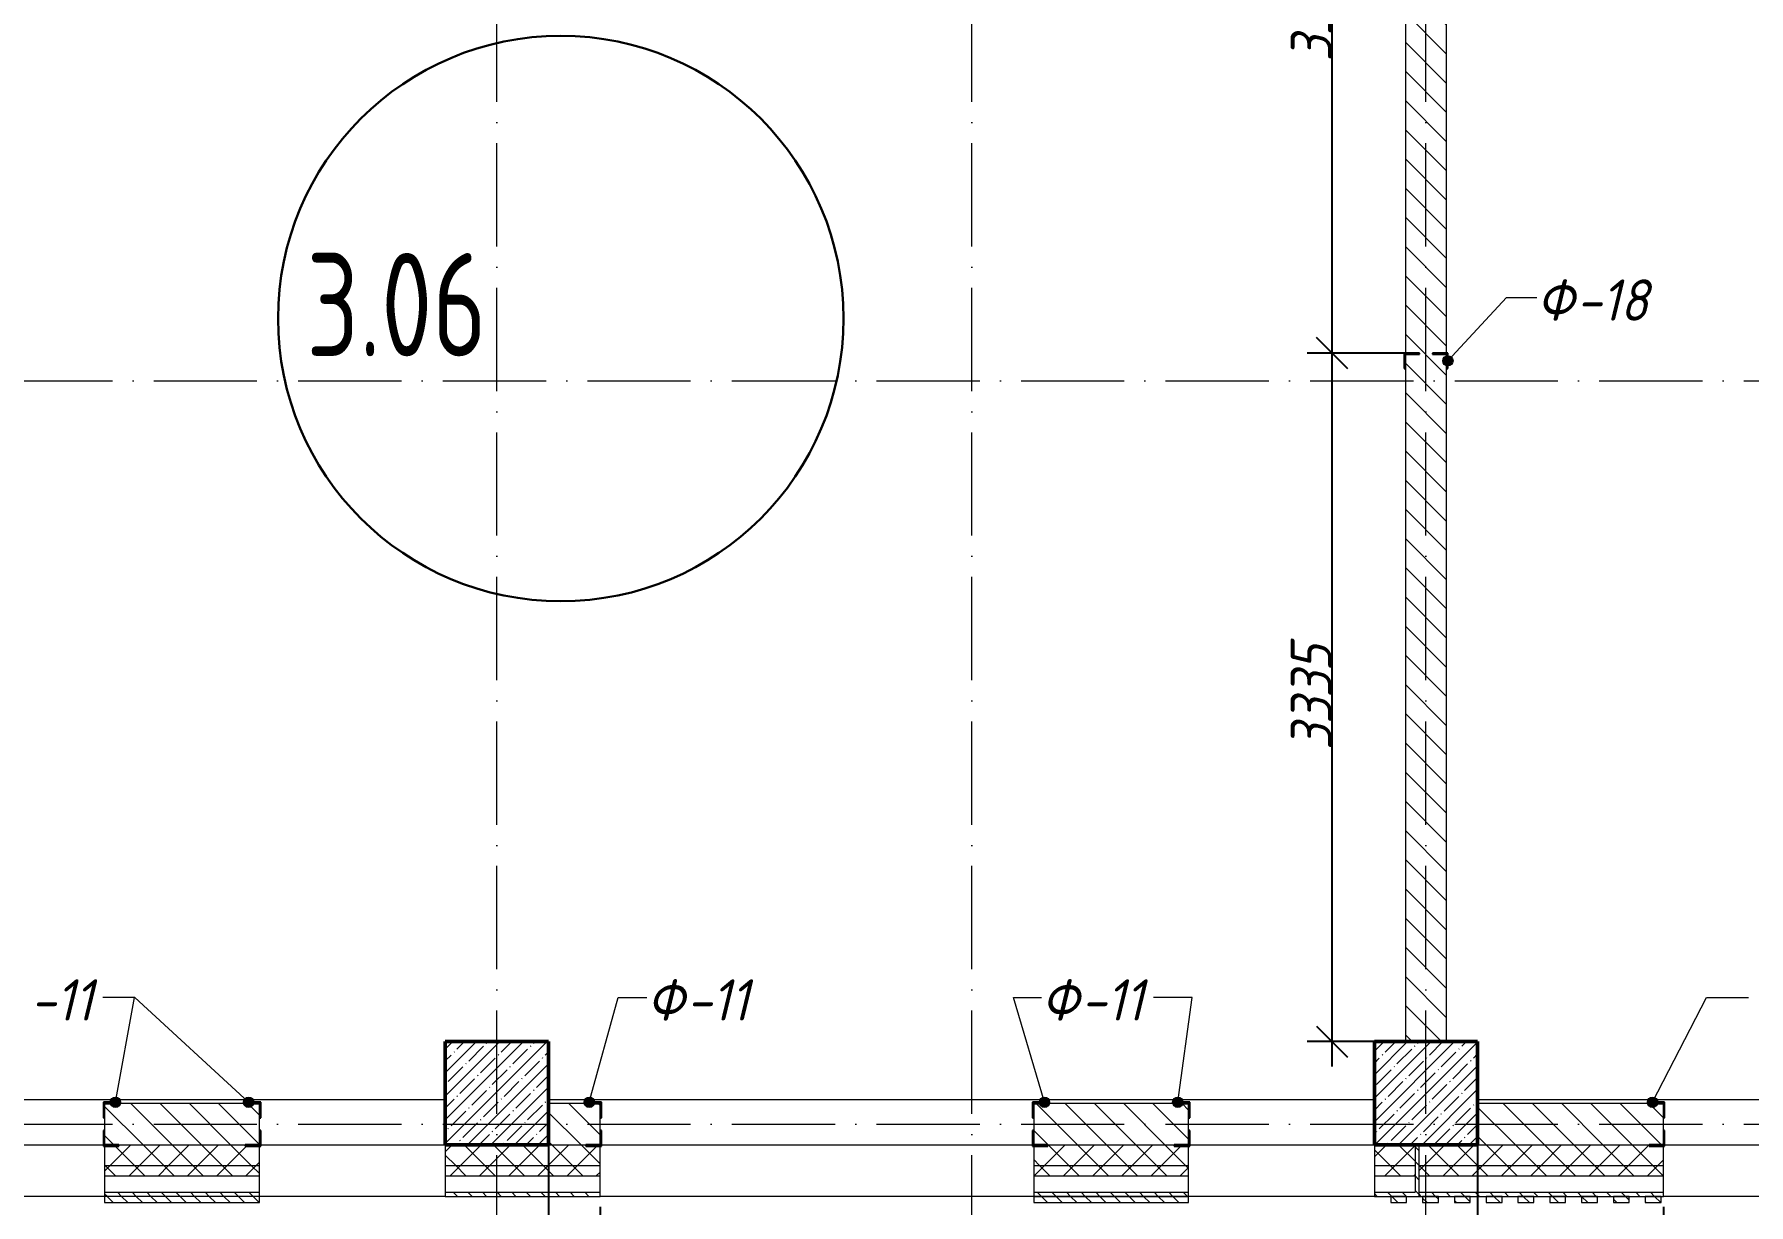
# Model space of a CAD drawing. Header units: millimetres. Extents: x -269418 to 201924, y -5890 to 98643.
# Drawn here: x 49919 to 58223, y -390 to 5279 of the extents above; entities that cross this region are included whole.
import ezdxf

# ---------------------------------------------------------------- set-up
doc = ezdxf.new("R2010")
doc.units = ezdxf.units.MM
doc.linetypes.add('50_200_ШТРИХ_1Т_ш5_п1_п1_', pattern=[700, 500, -100, 0, -100])
for name, color, linetype, lineweight in [('A-ANNO-DIMS', 7, 'Continuous', 9), ('A-AREA-IDEN', 7, 'Continuous', 9), ('A-DETL', 7, 'Continuous', 9), ('A-GENM-1', 7, 'Continuous', 25), ('A-GENM-IDEN', 7, 'Continuous', 9), ('A-WALL', 7, 'Continuous', 5), ('A-WALL-1', 7, 'Continuous', 9), ('A-WALL-FNSH-1', 7, 'Continuous', 9), ('A-WALL-PATT-2', 7, 'Continuous', 5), ('I-WALL', 7, 'Continuous', 5), ('S-COLS', 7, 'Continuous', 9), ('S-COLS-1', 7, 'Continuous', 5), ('S-COLS-2', 7, 'Continuous', 50), ('Оси-1', 7, '50_200_ШТРИХ_1Т_ш5_п1_п1_', 9)]:
    doc.layers.add(name, color=color, linetype=linetype, lineweight=lineweight)
for name, color, linetype, lineweight, true_color in [('A-WALL-2', 7, 'Continuous', 13, 0xce0000), ('A-WALL-FNSH-2', 7, 'Continuous', 13, 0xce0000), ('A-WALL-PATT-1', 7, 'Continuous', 5, 0xce0000)]:
    doc.layers.add(name, color=color, linetype=linetype, lineweight=lineweight, true_color=true_color)
doc.styles.add('ISOCPEUR_I_2', font='isocpeui.ttf', dxfattribs={"width": 0.9, "height": 200})
doc.styles.add('СПДС', font='ГОСТ тип А.ttf', dxfattribs={"width": 0.9})
doc.dimstyles.new('ISO-2_0_0_9К_СРЕДНИЙ_1', dxfattribs={"dimscale": 304.8, "dimtxt": 199.196235, "dimasz": 0.492126, "dimexe": 0.393701, "dimexo": 0, "dimgap": 0, "dimtad": 1, "dimdec": 0, "dimzin": 0, "dimdsep": 46, "dimtxsty": 'ISOCPEUR_I_2', "dimblk1": 'OBLIQUE', "dimblk2": 'OBLIQUE', "dimsah": 1, "dimcen": 0.09, "dimdle": 0.393701, "dimazin": 0, "dimtfac": 1, "dimtdec": 4, "dimtix": 1, "dimtmove": 1, "dimatfit": 3, "dimfxl": 1, "dimtvp": 1, "dimtolj": 1, "dimtzin": 0, "dimarcsym": 2})
doc.dimstyles.new('ISO-2_0_0_9К_СРЕДНИЙ_2', dxfattribs={"dimscale": 304.8, "dimtxt": 199.196235, "dimasz": 0.492126, "dimexe": 0.393701, "dimexo": 0, "dimgap": 0, "dimtad": 1, "dimdec": 0, "dimzin": 0, "dimdsep": 46, "dimtxsty": 'ISOCPEUR_I_2', "dimblk1": 'OBLIQUE', "dimblk2": 'OBLIQUE', "dimsah": 1, "dimcen": 0.09, "dimdle": 0.393701, "dimazin": 0, "dimtfac": 1, "dimtdec": 4, "dimtix": 1, "dimtmove": 0, "dimatfit": 3, "dimfxl": 1, "dimtvp": 1, "dimtolj": 1, "dimtzin": 0, "dimarcsym": 2})
pattern_1 = [(135, (0, 0), (-35.35534, -35.35534), [])]
pattern_2 = [(45, (0, 0), (-70.71068, 70.71068), []), (135, (0, 0), (-70.71068, -70.71068), [])]
pattern_3 = [(135, (0, 0), (-70.71068, -70.71068), [])]

# ---------------------------------------------------------------- blocks, each defined once
blk = doc.blocks.new('Колонна_Несущая_Прямоугольное сечение - Вн_ЖБ_500х500-V77-АР1_1_Кладочный план 3 этажа')
at = {"layer": 'S-COLS-1'}
h = blk.add_hatch(dxfattribs=at)
h.set_pattern_fill('FP_62', color=256, style=0, pattern_type=2)
h.set_pattern_definition([(45, (-52160, -150), (-57.02463, 57.02463), []), (45, (-52102.975, -150), (-57.02463, 57.02463), [100.806, -20.161, 3.353, -16.808])])
h.paths.add_polyline_path([(-250, -250), (250, -250), (250, 250), (-250, 250)], flags=0)
at = {"layer": 'S-COLS-2'}
for p, q in [((250, 250), (-250, 250)), ((-250, 250), (-250, -250)), ((250, -250), (250, 250)), ((-250, -250), (250, -250))]:
    blk.add_line(p, q, dxfattribs=at)
blk = doc.blocks.new('Колонна_Несущая_Прямоугольное сечение - Вн_ЖБ_500х500-V86-АР1_1_Кладочный план 3 этажа')
at = {"layer": 'S-COLS-1'}
h = blk.add_hatch(dxfattribs=at)
h.set_pattern_fill('FP_72', color=256, style=0, pattern_type=2)
h.set_pattern_definition([(45, (-56660, -150), (-57.02463, 57.02463), []), (45, (-56602.975, -150), (-57.02463, 57.02463), [100.806, -20.161, 3.353, -16.808])])
h.paths.add_polyline_path([(-250, -250), (250, -250), (250, 250), (-250, 250)], flags=0)
at = {"layer": 'S-COLS-2'}
for p, q in [((250, 250), (-250, 250)), ((-250, 250), (-250, -250)), ((250, -250), (250, 250)), ((-250, -250), (250, -250))]:
    blk.add_line(p, q, dxfattribs=at)
blk = doc.blocks.new('Фахверк_СКБ_Уголок - Ф-18_200х3550 h-29129020-АР1_1_Кладочный план 3 этажа')
at = {"layer": 'A-GENM-1'}
for p, q in [((200, 156), (125, 156)), ((125, 156), (125, 81)), ((131, 81), (131, 150)), ((131, 150), (200, 150)), ((200, 150), (200, 156)), ((125, 81), (131, 81)), ((131, 19), (125, 19)), ((125, 19), (125, -56)), ((131, -50), (131, 19)), ((125, -56), (200, -56)), ((200, -50), (131, -50)), ((200, -56), (200, -50))]:
    blk.add_line(p, q, dxfattribs=at)
blk = doc.blocks.new('Фахверк_СКБ_Уголок - Ф-11_200х2500 h-28441216-АР1_1_Кладочный план 3 этажа')
at = {"layer": 'A-GENM-1'}
for p, q in [((200, 156), (125, 156)), ((125, 156), (125, 81)), ((131, 81), (131, 150)), ((131, 150), (200, 150)), ((200, 150), (200, 156)), ((125, 81), (131, 81)), ((131, 19), (125, 19)), ((125, 19), (125, -56)), ((131, -50), (131, 19)), ((125, -56), (200, -56)), ((200, -50), (131, -50)), ((200, -56), (200, -50))]:
    blk.add_line(p, q, dxfattribs=at)
blk = doc.blocks.new('_Oblique')
at = {"color": 0, "linetype": 'ByBlock', "lineweight": -2}
blk.add_line((-0.5, -0.5), (0.5, 0.5), dxfattribs=at)
blk = doc.blocks.new('DIMBLOCK289-АР1_1_Кладочный план 3 этажа')
at = {"layer": 'A-ANNO-DIMS', "color": 0, "lineweight": -2, "transparency": 16777216}
for p, q in [((56204.6, 7190), (56204.6, 3615)), ((56310.6, 7070), (56084.6, 7070)), ((56554, 3735), (56084.6, 3735))]:
    blk.add_line(p, q, dxfattribs=at)
at = {"layer": 'Defpoints', "color": 0, "transparency": 16777216}
for p in [(56310.6, 7070), (56204.6, 3735), (56554, 3735)]:
    blk.add_point(p, dxfattribs=at)
at = {"layer": 'A-ANNO-DIMS', "color": 0, "lineweight": -2, "transparency": 16777216, "xscale": 150, "yscale": 150, "zscale": 150}
for p, rotation in [((56204.6, 7070), 90), ((56204.6, 3735), 270)]:
    blk.add_blockref('_Oblique', p, dxfattribs=dict(at, rotation=rotation))
at = {"layer": 'A-ANNO-DIMS', "color": 0, "transparency": 16777216, "insert": (56104.6, 5402.5), "char_height": 200, "width": 606.782, "attachment_point": 5, "rotation": 90, "style": 'ISOCPEUR_I_2'}
blk.add_mtext('\\A1;3335', dxfattribs=at)
blk = doc.blocks.new('DIMBLOCK290-АР1_1_Кладочный план 3 этажа')
at = {"layer": 'A-ANNO-DIMS', "color": 0, "lineweight": -2, "transparency": 16777216}
for p, q in [((56204.6, 3855), (56204.6, 280)), ((56554, 3735), (56084.6, 3735)), ((56410, 400), (56084.6, 400))]:
    blk.add_line(p, q, dxfattribs=at)
at = {"layer": 'Defpoints', "color": 0, "transparency": 16777216}
for p in [(56554, 3735), (56204.6, 400), (56410, 400)]:
    blk.add_point(p, dxfattribs=at)
at = {"layer": 'A-ANNO-DIMS', "color": 0, "lineweight": -2, "transparency": 16777216, "xscale": 150, "yscale": 150, "zscale": 150}
for p, rotation in [((56204.6, 3735), 90), ((56204.6, 400), 270)]:
    blk.add_blockref('_Oblique', p, dxfattribs=dict(at, rotation=rotation))
at = {"layer": 'A-ANNO-DIMS', "color": 0, "transparency": 16777216, "insert": (56104.6, 2067.5), "char_height": 200, "width": 606.782, "attachment_point": 5, "rotation": 90, "style": 'ISOCPEUR_I_2'}
blk.add_mtext('\\A1;3335', dxfattribs=at)
blk = doc.blocks.new('DIMBLOCK395-АР1_1_Кладочный план 3 этажа')
at = {"layer": 'A-ANNO-DIMS', "color": 0, "lineweight": -2, "transparency": 16777216}
for p, q in [((52410, -100), (52410, -1470)), ((52660, -400), (52660, -1470)), ((52290, -1350), (52780, -1350)), ((52535, -1350), (52939.4, -1727.5)), ((52939.4, -1727.5), (53321.8, -1727.5))]:
    blk.add_line(p, q, dxfattribs=at)
at = {"layer": 'Defpoints', "color": 0, "transparency": 16777216}
for p in [(52410, -100), (52660, -400), (52660, -1350)]:
    blk.add_point(p, dxfattribs=at)
at = {"layer": 'A-ANNO-DIMS', "color": 0, "lineweight": -2, "transparency": 16777216, "xscale": 150, "yscale": 150, "zscale": 150, "rotation": 180}
blk.add_blockref('_Oblique', (52410, -1350), dxfattribs=at)
at = {"layer": 'A-ANNO-DIMS', "color": 0, "lineweight": -2, "transparency": 16777216, "xscale": 150, "yscale": 150, "zscale": 150}
blk.add_blockref('_Oblique', (52660, -1350), dxfattribs=at)
at = {"layer": 'A-ANNO-DIMS', "color": 0, "transparency": 16777216, "insert": (52939.4, -1460.9), "char_height": 200, "width": 455.087, "attachment_point": 1, "line_spacing_factor": 1.149209, "style": 'ISOCPEUR_I_2'}
blk.add_mtext('\\A1;250', dxfattribs=at)
blk = doc.blocks.new('DIMBLOCK398-АР1_1_Кладочный план 3 этажа')
at = {"layer": 'A-ANNO-DIMS', "color": 0, "lineweight": -2, "transparency": 16777216}
for p, q in [((56910, -100), (56910, -1470)), ((57810, -400), (57810, -1470)), ((56790, -1350), (57930, -1350))]:
    blk.add_line(p, q, dxfattribs=at)
at = {"layer": 'Defpoints', "color": 0, "transparency": 16777216}
for p in [(56910, -100), (57810, -400), (57810, -1350)]:
    blk.add_point(p, dxfattribs=at)
at = {"layer": 'A-ANNO-DIMS', "color": 0, "lineweight": -2, "transparency": 16777216, "xscale": 150, "yscale": 150, "zscale": 150, "rotation": 180}
blk.add_blockref('_Oblique', (56910, -1350), dxfattribs=at)
at = {"layer": 'A-ANNO-DIMS', "color": 0, "lineweight": -2, "transparency": 16777216, "xscale": 150, "yscale": 150, "zscale": 150}
blk.add_blockref('_Oblique', (57810, -1350), dxfattribs=at)
at = {"layer": 'A-ANNO-DIMS', "color": 0, "transparency": 16777216, "insert": (57360, -1250), "char_height": 200, "width": 455.087, "attachment_point": 5, "style": 'ISOCPEUR_I_2'}
blk.add_mtext('\\A1;900', dxfattribs=at)

msp = doc.modelspace()

# ---------------------------------------------------------------- hatches: boundary and pattern name
at = {"layer": 'A-GENM-IDEN'}
h = msp.add_hatch(color=256, dxfattribs=at)
edge = h.paths.add_edge_path(flags=0)
edge.add_arc((56766, 3697.5), 25, 0, 360)
h = msp.add_hatch(color=256, dxfattribs=at)
edge = h.paths.add_edge_path(flags=0)
edge.add_arc((50312.3, 106), 25, 0, 360)
h = msp.add_hatch(color=256, dxfattribs=at)
edge = h.paths.add_edge_path(flags=0)
edge.add_arc((50957.7, 106), 25, 0, 360)
h = msp.add_hatch(color=256, dxfattribs=at)
edge = h.paths.add_edge_path(flags=0)
edge.add_arc((52607.7, 106), 25, 0, 360)
h = msp.add_hatch(color=256, dxfattribs=at)
edge = h.paths.add_edge_path(flags=0)
edge.add_arc((54812.3, 106), 25, 0, 360)
h = msp.add_hatch(color=256, dxfattribs=at)
edge = h.paths.add_edge_path(flags=0)
edge.add_arc((55457.7, 106), 25, 0, 360)
h = msp.add_hatch(color=256, dxfattribs=at)
edge = h.paths.add_edge_path(flags=0)
edge.add_arc((57757.7, 106), 25, 0, 360)
at = {"layer": 'A-WALL-PATT-1'}
h = msp.add_hatch(dxfattribs=at)
h.set_pattern_fill('FP_1', color=256, style=0, pattern_type=2)
h.set_pattern_definition(pattern_3)
h.paths.add_polyline_path([(56560, 400), (56760, 400), (56760, 3729), (56691, 3729), (56691, 3735), (56760, 3735), (56760, 7400), (56560, 7400), (56560, 3735), (56629, 3735), (56629, 3729), (56560, 3729), (56560, 932.1)], flags=0)
h = msp.add_hatch(dxfattribs=at)
h.set_pattern_fill('FP_1', color=256, style=0, pattern_type=2)
h.set_pattern_definition(pattern_3)
h.paths.add_polyline_path([(51010, -100), (51010, 100), (50260, 100), (50260, -100), (50941, -100)], flags=0)
h.paths.add_polyline_path([(48091, -100), (48160, -100), (48160, 100), (47910, 100), (47910, -100)], flags=0)
h = msp.add_hatch(dxfattribs=at)
h.set_pattern_fill('FP_1', color=256, style=0, pattern_type=2)
h.set_pattern_definition(pattern_3)
h.paths.add_polyline_path([(55441, -100), (55510, -100), (55510, 100), (54760, 100), (54760, -100), (54829, -100)], flags=0)
h.paths.add_polyline_path([(52410, -100), (52660, -100), (52660, 100), (52410, 100)], flags=0)
h = msp.add_hatch(dxfattribs=at)
h.set_pattern_fill('FP_1', color=256, style=0, pattern_type=2)
h.set_pattern_definition(pattern_3)
h.paths.add_polyline_path([(57810, -100), (57810, 100), (56910, 100), (56910, -100), (57741, -100)], flags=0)
at = {"layer": 'A-WALL-PATT-2'}
h = msp.add_hatch(dxfattribs=at)
h.set_pattern_fill('FP_2', color=256, style=0, pattern_type=2)
h.set_pattern_definition(pattern_2)
h.paths.add_polyline_path([(52651.3, -200), (52660, -200), (52659.5, -106), (52591, -106), (52591, -100), (51910, -100), (51910, -200), (52591, -200)], flags=0)
h.paths.add_polyline_path([(48151.3, -200), (48160, -200), (48159.5, -106), (48091, -106), (48091, -100), (47410, -100), (47410, -200), (48091, -200)], flags=0)
h.paths.add_polyline_path([(38200.4, -200), (39040, -200), (39040, -100), (37990, -100), (37990, -200)], flags=0)
h.paths.add_polyline_path([(29809.7, -200), (30210, -200), (30209.5, -106), (30141, -106), (30141, -100), (29209.7, -100), (29209.7, -200)], flags=0)
h.paths.add_polyline_path([(20710, -200), (20709.5, -106), (20641, -106), (20641, -100), (19429, -100), (19429, -106), (19360, -106), (19360, -200), (20600.3, -200)], flags=0)
h.paths.add_polyline_path([(33010, -200), (33870, -200), (33870, -106), (33801, -106), (33801, -100), (33010, -100)], flags=0)
h.paths.add_polyline_path([(22729.7, -200), (22730, -200), (22729.7, -106)], flags=0)
h.paths.add_polyline_path([(11041, -200), (11110, -200), (11110, -106), (11041, -106), (11041, -100), (10428.7, -100), (10428.7, -106), (10359.7, -106), (10359.7, -200), (10428.7, -200)], flags=0)
h.paths.add_polyline_path([(15610, -200), (15610, -106), (15541, -106), (15541, -100), (14929, -100), (14929, -106), (14860, -106), (14860, -200), (15541, -200)], flags=0)
h.paths.add_polyline_path([(-210, -200), (3730, -200), (3730, -100), (-210, -100)], flags=0)
h = msp.add_hatch(dxfattribs=at)
h.set_pattern_fill('FP_2', color=256, style=0, pattern_type=2)
h.set_pattern_definition(pattern_2)
h.paths.add_polyline_path([(56607.1, -200), (56607.1, -100), (56410, -100), (56410, -200)], flags=0)
h.paths.add_polyline_path([(24899, -200), (26409.7, -200), (26409.2, -106), (26340.7, -106), (26340.7, -100), (24899, -100), (24899, -106), (24830, -106), (24830, -200)], flags=0)
h.paths.add_polyline_path([(44310, -200), (44309.5, -106), (44241, -106), (44241, -100), (42729, -100), (42729, -106), (42660, -106), (42660, -200), (44301.3, -200)], flags=0)
h.paths.add_polyline_path([(6830, -200), (8259.7, -200), (8259.7, -100), (6899, -100), (6899, -106), (6830, -106)], flags=0)
h = msp.add_hatch(dxfattribs=at)
h.set_pattern_fill('FP_3', color=256, style=0, pattern_type=2)
h.set_pattern_definition(pattern_1)
h.paths.add_polyline_path([(56627.1, -350), (56627.1, -100), (56607.1, -100), (56607.1, -330), (56410, -330), (56410, -350)], flags=0)
h.paths.add_polyline_path([(26409.7, -350), (26409.7, -330), (24830, -330), (24830, -350), (26015.7, -350)], flags=0)
h.paths.add_polyline_path([(43615.8, -350), (44310, -350), (44310, -330), (42660, -330), (42660, -350)], flags=0)
h.paths.add_polyline_path([(8259.7, -350), (8259.7, -330), (6830, -330), (6830, -350), (7061.8, -350)], flags=0)
h = msp.add_hatch(dxfattribs=at)
h.set_pattern_fill('FP_2', color=256, style=0, pattern_type=2)
h.set_pattern_definition(pattern_2)
h.paths.add_polyline_path([(50941, -200), (51010, -200), (51009.5, -106), (50941, -106), (50941, -100), (50329, -100), (50329, -106), (50260, -106), (50260, -200), (50385, -200)], flags=0)
h.paths.add_polyline_path([(55510, -200), (55509.5, -106), (55441, -106), (55441, -100), (54829, -100), (54829, -106), (54760, -106), (54760, -200), (54829, -200)], flags=0)
h.paths.add_polyline_path([(41140, -200), (41760, -200), (41760, -106), (41691, -106), (41691, -100), (41209, -100), (41209, -106), (41140, -106)], flags=0)
h.paths.add_polyline_path([(36039, -200), (37090, -200), (37090, -106), (37021, -106), (37021, -100), (36039, -100), (36039, -106), (35970, -106), (35970, -200)], flags=0)
h.paths.add_polyline_path([(22661, -200), (22729.7, -200), (22729.7, -106), (22661, -106), (22661, -100), (21679, -100), (21679, -106), (21610, -106), (21610, -200), (22510, -200)], flags=0)
h.paths.add_polyline_path([(32110, -200), (32110, -106), (32041, -106), (32041, -100), (31179, -100), (31179, -106), (31110, -106), (31110, -200), (31431.1, -200)], flags=0)
h.paths.add_polyline_path([(17260, -200), (17260, -100), (16579, -100), (16579, -106), (16510, -106), (16510, -200), (16579, -200)], flags=0)
h.paths.add_polyline_path([(12477.2, -200), (12760, -200), (12760, -100), (12079, -100), (12079, -106), (12010, -106), (12010, -200), (12160, -200)], flags=0)
h = msp.add_hatch(dxfattribs=at)
h.set_pattern_fill('FP_2', color=256, style=0, pattern_type=2)
h.set_pattern_definition(pattern_2)
h.paths.add_polyline_path([(57741, -200), (57810, -200), (57809.5, -106), (57741, -106), (57741, -100), (56627.1, -100), (56627.1, -200), (57154.3, -200)], flags=0)
h = msp.add_hatch(dxfattribs=at)
h.set_pattern_fill('FP_2', color=256, style=0, pattern_type=2)
h.set_pattern_definition(pattern_2)
h.paths.add_polyline_path([(39040, -250), (39040, -200), (37990, -200), (37990, -250), (38200.4, -250)], flags=0)
h.paths.add_polyline_path([(52660, -250), (52660, -200), (51910, -200), (51910, -250)], flags=0)
h.paths.add_polyline_path([(30210, -250), (30210, -200), (29209.7, -200), (29209.7, -250), (30077.3, -250)], flags=0)
h.paths.add_polyline_path([(47677.3, -250), (48160, -250), (48160, -200), (47410, -200), (47410, -250)], flags=0)
h.paths.add_polyline_path([(33010, -250), (33870, -250), (33870, -200), (33010, -200)], flags=0)
h.paths.add_polyline_path([(20600.3, -250), (20710, -250), (20710, -200), (19360, -200), (19360, -250)], flags=0)
h.paths.add_polyline_path([(15184.9, -250), (15610, -250), (15610, -200), (14860, -200), (14860, -250)], flags=0)
h.paths.add_polyline_path([(3730, -250), (3730, -200), (-260, -200), (-260, -250), (1646.4, -250)], flags=0)
h.paths.add_polyline_path([(11110, -250), (11110, -200), (10359.7, -200), (10359.7, -250)], flags=0)
h = msp.add_hatch(dxfattribs=at)
h.set_pattern_fill('FP_2', color=256, style=0, pattern_type=2)
h.set_pattern_definition(pattern_2)
h.paths.add_polyline_path([(56410, -250), (56607.1, -250), (56607.1, -200), (56410, -200)], flags=0)
h.paths.add_polyline_path([(24830, -250), (26409.7, -250), (26409.7, -200), (24830, -200)], flags=0)
h.paths.add_polyline_path([(43615.8, -250), (44310, -250), (44310, -200), (42660, -200), (42660, -250)], flags=0)
h.paths.add_polyline_path([(6830, -250), (8259.7, -250), (8259.7, -200), (6830, -200)], flags=0)
h = msp.add_hatch(dxfattribs=at)
h.set_pattern_fill('FP_2', color=256, style=0, pattern_type=2)
h.set_pattern_definition(pattern_2)
h.paths.add_polyline_path([(55510, -250), (55510, -200), (54760, -200), (54760, -250)], flags=0)
h.paths.add_polyline_path([(36846.5, -250), (37090, -250), (37090, -200), (35970, -200), (35970, -250)], flags=0)
h.paths.add_polyline_path([(41760, -250), (41760, -200), (41140, -200), (41140, -250)], flags=0)
h.paths.add_polyline_path([(51010, -250), (51010, -200), (50260, -200), (50260, -250), (50385, -250)], flags=0)
h.paths.add_polyline_path([(31110, -250), (32110, -250), (32110, -200), (31110, -200)], flags=0)
h.paths.add_polyline_path([(21610, -250), (22729.7, -250), (22729.7, -200), (21610, -200)], flags=0)
h.paths.add_polyline_path([(17260, -250), (17260, -200), (16510, -200), (16510, -250), (16538.8, -250)], flags=0)
h.paths.add_polyline_path([(12010, -250), (12760, -250), (12760, -200), (12010, -200)], flags=0)
h = msp.add_hatch(dxfattribs=at)
h.set_pattern_fill('FP_2', color=256, style=0, pattern_type=2)
h.set_pattern_definition(pattern_2)
h.paths.add_polyline_path([(57810, -250), (57810, -200), (56627.1, -200), (56627.1, -250), (57154.3, -250)], flags=0)
h = msp.add_hatch(dxfattribs=at)
h.set_pattern_fill('FP_3', color=256, style=0, pattern_type=2)
h.set_pattern_definition(pattern_1)
h.paths.add_polyline_path([(51910, -350), (52660, -350), (52660, -330), (51910, -330)], flags=0)
h.paths.add_polyline_path([(48160, -350), (48160, -330), (47410, -330), (47410, -350), (47677.3, -350)], flags=0)
h.paths.add_polyline_path([(29209.7, -350), (30210, -350), (30210, -330), (29209.7, -330)], flags=0)
h.paths.add_polyline_path([(33010, -350), (33870, -350), (33870, -330), (33010, -330)], flags=0)
h.paths.add_polyline_path([(37990, -350), (39040, -350), (39040, -330), (37990, -330)], flags=0)
h.paths.add_polyline_path([(19360, -350), (20710, -350), (20710, -330), (19360, -330)], flags=0)
h.paths.add_polyline_path([(15184.9, -350), (15610, -350), (15610, -330), (14860, -330), (14860, -350)], flags=0)
h.paths.add_polyline_path([(11110, -350), (11110, -330), (10359.7, -330), (10359.7, -350)], flags=0)
h.paths.add_polyline_path([(1646.4, -350), (3730, -350), (3730, -330), (-360, -330), (-360, -350)], flags=0)
h = msp.add_hatch(dxfattribs=at)
h.set_pattern_fill('FP_3', color=256, style=0, pattern_type=2)
h.set_pattern_definition(pattern_1)
h.paths.add_polyline_path([(54760, -350), (55510, -350), (55510, -330), (54760, -330)], flags=0)
h.paths.add_polyline_path([(51010, -350), (51010, -330), (50260, -330), (50260, -350), (50385, -350)], flags=0)
h.paths.add_polyline_path([(31110, -350), (32110, -350), (32110, -330), (31110, -330)], flags=0)
h.paths.add_polyline_path([(35970, -350), (37090, -350), (37090, -330), (35970, -330)], flags=0)
h.paths.add_polyline_path([(41140, -350), (41760, -350), (41760, -330), (41140, -330)], flags=0)
h.paths.add_polyline_path([(21954.2, -350), (22729.7, -350), (22729.7, -330), (21610, -330), (21610, -350)], flags=0)
h.paths.add_polyline_path([(16510, -350), (17260, -350), (17260, -330), (16510, -330)], flags=0)
h.paths.add_polyline_path([(12477.2, -350), (12760, -350), (12760, -330), (12010, -330), (12010, -350)], flags=0)
h = msp.add_hatch(dxfattribs=at)
h.set_pattern_fill('FP_3', color=256, style=0, pattern_type=2)
h.set_pattern_definition(pattern_1)
h.paths.add_polyline_path([(56627.1, -350), (57810, -350), (57810, -330), (56627.1, -330)], flags=0)
h = msp.add_hatch(dxfattribs=at)
h.set_pattern_fill('FP_3', color=256, style=0, pattern_type=2)
h.set_pattern_definition(pattern_1)
h.paths.add_polyline_path([(50260, -380), (51010, -380), (51010, -350), (50260, -350)], flags=0)
h = msp.add_hatch(dxfattribs=at)
h.set_pattern_fill('FP_3', color=256, style=0, pattern_type=2)
h.set_pattern_definition(pattern_1)
h.paths.add_polyline_path([(55510, -380), (55510, -350), (54760, -350), (54760, -380)], flags=0)
h = msp.add_hatch(dxfattribs=at)
h.set_pattern_fill('FP_3', color=256, style=0, pattern_type=2)
h.set_pattern_definition(pattern_1)
h.paths.add_polyline_path([(57721.4, -380), (57798.4, -380), (57798.4, -350), (57721.4, -350)], flags=0)
h.paths.add_polyline_path([(57105.4, -380), (57182.4, -380), (57182.4, -350), (57105.4, -350)], flags=0)
h.paths.add_polyline_path([(56566.4, -380), (56566.4, -350), (56489.4, -350), (56489.4, -380)], flags=0)
h.paths.add_polyline_path([(57644.4, -380), (57644.4, -350), (57567.4, -350), (57567.4, -380)], flags=0)
h.paths.add_polyline_path([(57028.4, -380), (57028.4, -350), (56951.4, -350), (56951.4, -380)], flags=0)
h.paths.add_polyline_path([(57490.4, -380), (57490.4, -350), (57413.4, -350), (57413.4, -380)], flags=0)
h.paths.add_polyline_path([(56874.4, -380), (56874.4, -350), (56797.4, -350), (56797.4, -380)], flags=0)
h.paths.add_polyline_path([(57336.4, -380), (57336.4, -350), (57259.4, -350), (57259.4, -380)], flags=0)
h.paths.add_polyline_path([(56720.4, -380), (56720.4, -350), (56643.4, -350), (56643.4, -380)], flags=0)

# ---------------------------------------------------------------- linework, layer by layer
at = {"color": 1, "lineweight": 30}
msp.add_circle((52469.4, 3902.4), 1369.4, dxfattribs=at)
at = {"layer": 'A-DETL'}
for p, q in [((50260, -250), (51010, -250)), ((51910, -250), (52660, -250)), ((54760, -250), (55510, -250)), ((56410, -250), (56607.1, -250)), ((56627.1, -250), (57810, -250))]:
    msp.add_line(p, q, dxfattribs=at)
at = {"layer": 'A-GENM-IDEN'}
for p, q in [((56766, 3697.5), (57049.5, 4004.2)), ((57049.5, 4004.2), (57196.7, 4004.2)), ((50404, 614.1), (50252.2, 614.1)), ((50406.8, 614.1), (50252.2, 614.1)), ((50312.3, 106), (50404, 614.1)), ((50957.7, 106), (50406.8, 614.1)), ((52607.7, 106), (52747.3, 614.1)), ((52747.3, 614.1), (52886.9, 614.1)), ((54661.4, 614.1), (54798, 614.1)), ((54812.3, 106), (54661.4, 614.1)), ((55527.5, 614.1), (55340.3, 614.1)), ((55457.7, 106), (55527.5, 614.1)), ((57757.7, 106), (58019.2, 614.1)), ((58019.2, 614.1), (58222.3, 614.1))]:
    msp.add_line(p, q, dxfattribs=at)
for centre in [(56766, 3697.5), (50312.3, 106), (50957.7, 106), (52607.7, 106), (54812.3, 106), (55457.7, 106), (57757.7, 106)]:
    msp.add_circle(centre, 25, dxfattribs=at)
at = {"layer": 'A-WALL'}
for p, q in [((56607.1, -100), (56607.1, -330)), ((56627.1, -350), (56627.1, -100)), ((50260, -200), (51010, -200)), ((51910, -200), (52660, -200)), ((54760, -200), (55510, -200)), ((56410, -200), (56607.1, -200)), ((56627.1, -200), (57810, -200)), ((50260, -330), (51010, -330)), ((51910, -330), (52660, -330)), ((54760, -330), (55510, -330)), ((56410, -330), (56607.1, -330)), ((56627.1, -330), (57810, -330))]:
    msp.add_line(p, q, dxfattribs=at)
at = {"layer": 'A-WALL-1'}
for p, q in [((48166, -100), (50254, -100)), ((50260, -106), (50260, -330)), ((51010, -330), (51010, -106)), ((51016, -100), (51910, -100)), ((51910, -100), (51910, -330)), ((52410, -100), (52410, -100)), ((52660, -330), (52660, -106)), ((52666, -100), (54754, -100)), ((54760, -106), (54760, -330)), ((55510, -330), (55510, -106)), ((55516, -100), (56410, -100)), ((56410, -100), (56410, -330)), ((57810, -330), (57810, -106)), ((57816, -100), (60910, -100)), ((50260, -350), (48160, -350)), ((51910, -350), (51010, -350)), ((54760, -350), (52660, -350)), ((56410, -350), (55510, -350)), ((60910, -350), (57810, -350))]:
    msp.add_line(p, q, dxfattribs=at)
at = {"layer": 'A-WALL-2'}
for p, q in [((50941, 100), (50329, 100)), ((52591, 100), (52410, 100)), ((55441, 100), (54829, 100)), ((57741, 100), (56910, 100)), ((50260, 31), (50260, -31)), ((51010, -31), (51010, 31)), ((52660, -31), (52660, 31)), ((54760, 31), (54760, -31)), ((55510, -31), (55510, 31)), ((57810, -31), (57810, 31)), ((50329, -100), (50941, -100)), ((52410, -100), (52591, -100)), ((54829, -100), (55441, -100)), ((56910, -100), (57741, -100))]:
    msp.add_line(p, q, dxfattribs=at)
at = {"layer": 'A-WALL-FNSH-1'}
for p, q in [((50260, -330), (50260, -350)), ((51010, -380), (51010, -330)), ((51910, -330), (51910, -350)), ((52660, -350), (52660, -330)), ((54760, -330), (54760, -350)), ((55510, -350), (55510, -330)), ((56410, -330), (56410, -350)), ((57810, -350), (57810, -330)), ((51010, -350), (50260, -350)), ((50260, -350), (50260, -380)), ((50260, -380), (51010, -380)), ((51910, -350), (52660, -350)), ((54760, -350), (55510, -350)), ((55510, -350), (54760, -350)), ((54760, -350), (54760, -380)), ((54760, -380), (55510, -380)), ((55510, -380), (55510, -350)), ((56410, -350), (57810, -350)), ((56566.4, -350), (56489.4, -350)), ((56489.4, -350), (56489.4, -380)), ((56489.4, -380), (56566.4, -380)), ((56566.4, -380), (56566.4, -350)), ((56720.4, -350), (56643.4, -350)), ((56643.4, -350), (56643.4, -380)), ((56643.4, -380), (56720.4, -380)), ((56720.4, -380), (56720.4, -350)), ((56874.4, -350), (56797.4, -350)), ((56797.4, -350), (56797.4, -380)), ((56797.4, -380), (56874.4, -380)), ((56874.4, -380), (56874.4, -350)), ((57028.4, -350), (56951.4, -350)), ((56951.4, -350), (56951.4, -380)), ((56951.4, -380), (57028.4, -380)), ((57028.4, -380), (57028.4, -350)), ((57182.4, -350), (57105.4, -350)), ((57105.4, -350), (57105.4, -380)), ((57105.4, -380), (57182.4, -380)), ((57182.4, -380), (57182.4, -350)), ((57336.4, -350), (57259.4, -350)), ((57259.4, -350), (57259.4, -380)), ((57259.4, -380), (57336.4, -380)), ((57336.4, -380), (57336.4, -350)), ((57490.4, -350), (57413.4, -350)), ((57413.4, -350), (57413.4, -380)), ((57413.4, -380), (57490.4, -380)), ((57490.4, -380), (57490.4, -350)), ((57644.4, -350), (57567.4, -350)), ((57567.4, -350), (57567.4, -380)), ((57567.4, -380), (57644.4, -380)), ((57644.4, -380), (57644.4, -350)), ((57798.4, -350), (57721.4, -350)), ((57721.4, -350), (57721.4, -380)), ((57721.4, -380), (57798.4, -380)), ((57798.4, -380), (57798.4, -350))]:
    msp.add_line(p, q, dxfattribs=at)
at = {"layer": 'A-WALL-FNSH-2'}
for p, q in [((56760, 3735), (56760, 7400)), ((56560, 7070), (56560, 3735)), ((56560, 3660), (56560, 400)), ((56760, 400), (56760, 3660))]:
    msp.add_line(p, q, dxfattribs=at)
at = {"layer": 'I-WALL'}
for p, q in [((47910, 120), (51910, 120)), ((52410, 120), (56410, 120)), ((56910, 120), (60910, 120))]:
    msp.add_line(p, q, dxfattribs=at)
at = {"layer": 'Оси-1'}
for p, q in [((52160, -4150), (52160, 28636.9)), ((54460, -4150), (54460, 28636.9)), ((56660, -4150), (56660, 28636.9)), ((-6210, 3600), (125951.6, 3600)), ((-6210, 0), (125951.6, 0))]:
    msp.add_line(p, q, dxfattribs=at)

# ---------------------------------------------------------------- block references
at = {"layer": 'A-GENM-1'}
for name, p, rotation in [('Фахверк_СКБ_Уголок - Ф-18_200х3550 h-29129020-АР1_1_Кладочный план 3 этажа', (56610, 3860), 269.9999999999999), ('Фахверк_СКБ_Уголок - Ф-11_200х2500 h-28441216-АР1_1_Кладочный план 3 этажа', (51141, 50), 180), ('Фахверк_СКБ_Уголок - Ф-11_200х2500 h-28441216-АР1_1_Кладочный план 3 этажа', (52791, 50), 180), ('Фахверк_СКБ_Уголок - Ф-11_200х2500 h-28441216-АР1_1_Кладочный план 3 этажа', (55641, 50), 180), ('Фахверк_СКБ_Уголок - Ф-11_200х2500 h-28441216-АР1_1_Кладочный план 3 этажа', (57941, 50), 180)]:
    msp.add_blockref(name, p, dxfattribs=dict(at, rotation=rotation))
for p in [(50129, -50), (54629, -50)]:
    msp.add_blockref('Фахверк_СКБ_Уголок - Ф-11_200х2500 h-28441216-АР1_1_Кладочный план 3 этажа', p, dxfattribs=at)
at = {"layer": 'S-COLS'}
for name, p in [('Колонна_Несущая_Прямоугольное сечение - Вн_ЖБ_500х500-V77-АР1_1_Кладочный план 3 этажа', (52160, 150)), ('Колонна_Несущая_Прямоугольное сечение - Вн_ЖБ_500х500-V86-АР1_1_Кладочный план 3 этажа', (56660, 150))]:
    msp.add_blockref(name, p, dxfattribs=at)

# ---------------------------------------------------------------- texts
at = {"layer": 'A-AREA-IDEN', "insert": (51237.4, 4219.7), "char_height": 500, "width": 1327.594, "attachment_point": 1, "style": 'СПДС'}
msp.add_mtext('3.06', dxfattribs=at)
at = {"layer": 'A-GENM-IDEN', "char_height": 200, "attachment_point": 1, "style": 'ISOCPEUR_I_2'}
for s, insert, width in [('\\fISOCPEUR|b0|i1|c204|p34|;\\W.9;Ф', (57196.7, 4091.8), 230.886), ('-18', (57387.2, 4091.8), 432.911), ('-11', (49900.5, 701.7), 389.62), ('-11', (49900.5, 701.7), 389.62), ('\\fISOCPEUR|b0|i1|c204|p34|;\\W.9;Ф', (52886.9, 701.7), 230.886), ('-11', (53077.4, 701.7), 389.62), ('\\fISOCPEUR|b0|i1|c204|p34|;\\W.9;Ф', (54798, 701.7), 230.886), ('\\fISOCPEUR|b0|i1|c204|p34|;\\W.9;Ф', (54798, 701.7), 230.886), ('-11', (54988.5, 701.7), 389.62), ('-11', (54988.5, 701.7), 389.62)]:
    msp.add_mtext(s, dxfattribs=dict(at, insert=insert, width=width))

# ---------------------------------------------------------------- dimensions: what is measured, and where the dimension line sits
at = {"layer": 'A-ANNO-DIMS'}
for base, p1, p2, override, picture, middle in [((56204.6, 3735), (56310.6, 7070), (56554, 3735), {"dimpost": '<>', "dimfxl": 3343.868149}, 'DIMBLOCK289-АР1_1_Кладочный план 3 этажа', (56104.6, 5402.5)), ((56204.6, 400), (56554, 3735), (56410, 400), {"dimpost": '<>', "dimfxl": 3338.107401}, 'DIMBLOCK290-АР1_1_Кладочный план 3 этажа', (56104.6, 2067.5))]:
    dim = msp.add_linear_dim(base=base, p1=p1, p2=p2, angle=90, dimstyle='ISO-2_0_0_9К_СРЕДНИЙ_2', override=override, dxfattribs=at)
    dim.commit()
    dim.dimension.update_dxf_attribs({"geometry": picture, "text_midpoint": middle})
dim = msp.add_linear_dim(base=(52660, -1350), p1=(52410, -100), p2=(52660, -400), dimstyle='ISO-2_0_0_9К_СРЕДНИЙ_1', override={"dimpost": '<>', "dimfxl": 390.512514}, dxfattribs=at)
dim.commit()
dim.dimension.update_dxf_attribs({"geometry": 'DIMBLOCK395-АР1_1_Кладочный план 3 этажа', "text_midpoint": (52939.4, -1727.5), "dimtype": 160})
dim = msp.add_linear_dim(base=(57810, -1350), p1=(56910, -100), p2=(57810, -400), dimstyle='ISO-2_0_0_9К_СРЕДНИЙ_2', override={"dimpost": '<>', "dimfxl": 948.683333}, dxfattribs=at)
dim.commit()
dim.dimension.update_dxf_attribs({"geometry": 'DIMBLOCK398-АР1_1_Кладочный план 3 этажа', "text_midpoint": (57360, -1250)})

doc.saveas('drawing.dxf')
